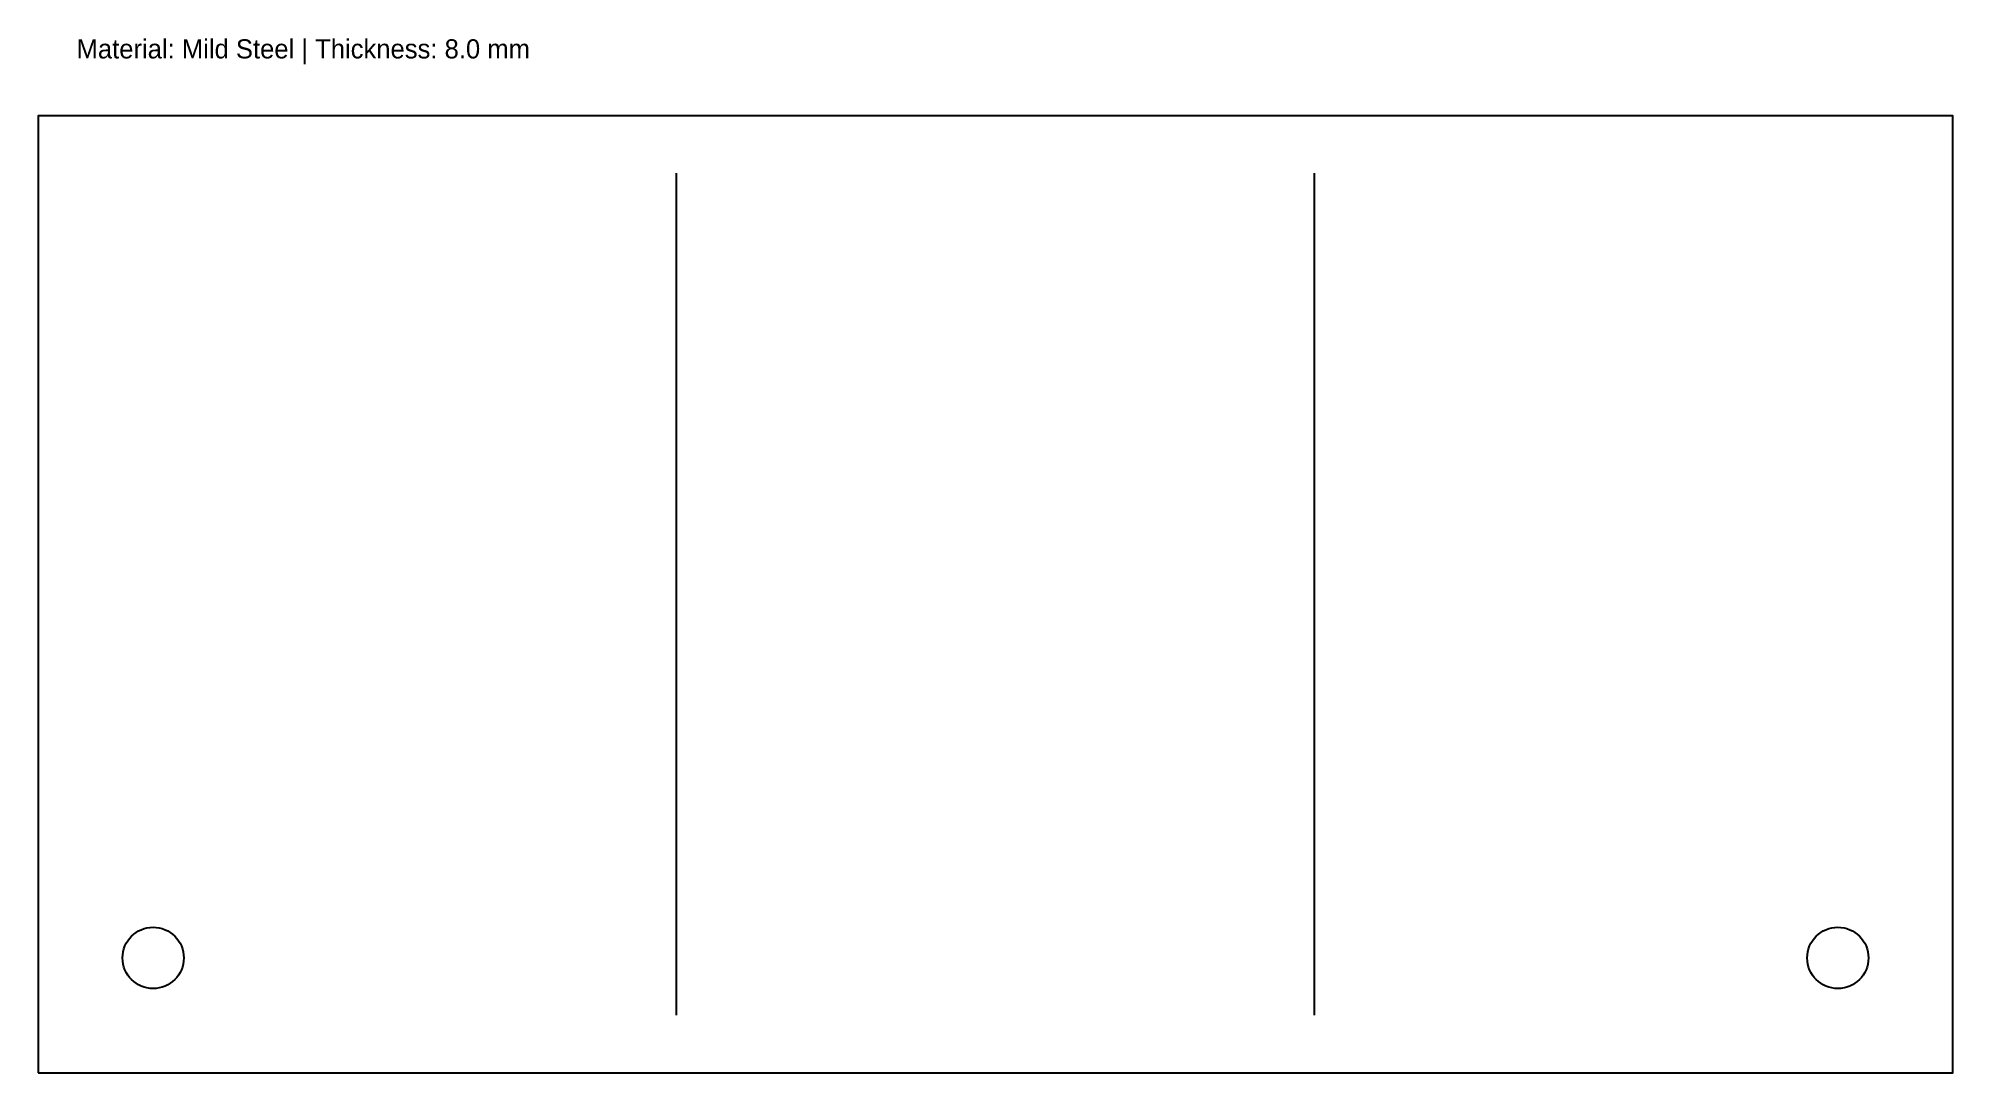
# Model space of a CAD drawing. Header units: metres. Extents: x 0 to 500, y 0 to 270.
import ezdxf

# ---------------------------------------------------------------- set-up
doc = ezdxf.new("R2010")
doc.units = ezdxf.units.M

msp = doc.modelspace()

# ---------------------------------------------------------------- linework, layer by layer
at = {"layer": 'BRAKE'}
for p, q in [((166.67, 15), (166.67, 235)), ((333.33, 15), (333.33, 235))]:
    msp.add_line(p, q, dxfattribs=at)
at = {"layer": 'CONTOUR'}
msp.add_lwpolyline([(0, 0), (500, 0), (500, 250), (0, 250)], close=True, dxfattribs=at)
at = {"layer": 'HOLES'}
for centre in [(30, 30), (470, 30)]:
    msp.add_circle(centre, 8, dxfattribs=at)

# ---------------------------------------------------------------- texts
at = {"layer": 'NOTES'}
msp.add_text('Material: Mild Steel | Thickness: 8.0 mm', height=5, dxfattribs=at).set_placement((10, 265))

doc.saveas('drawing.dxf')
